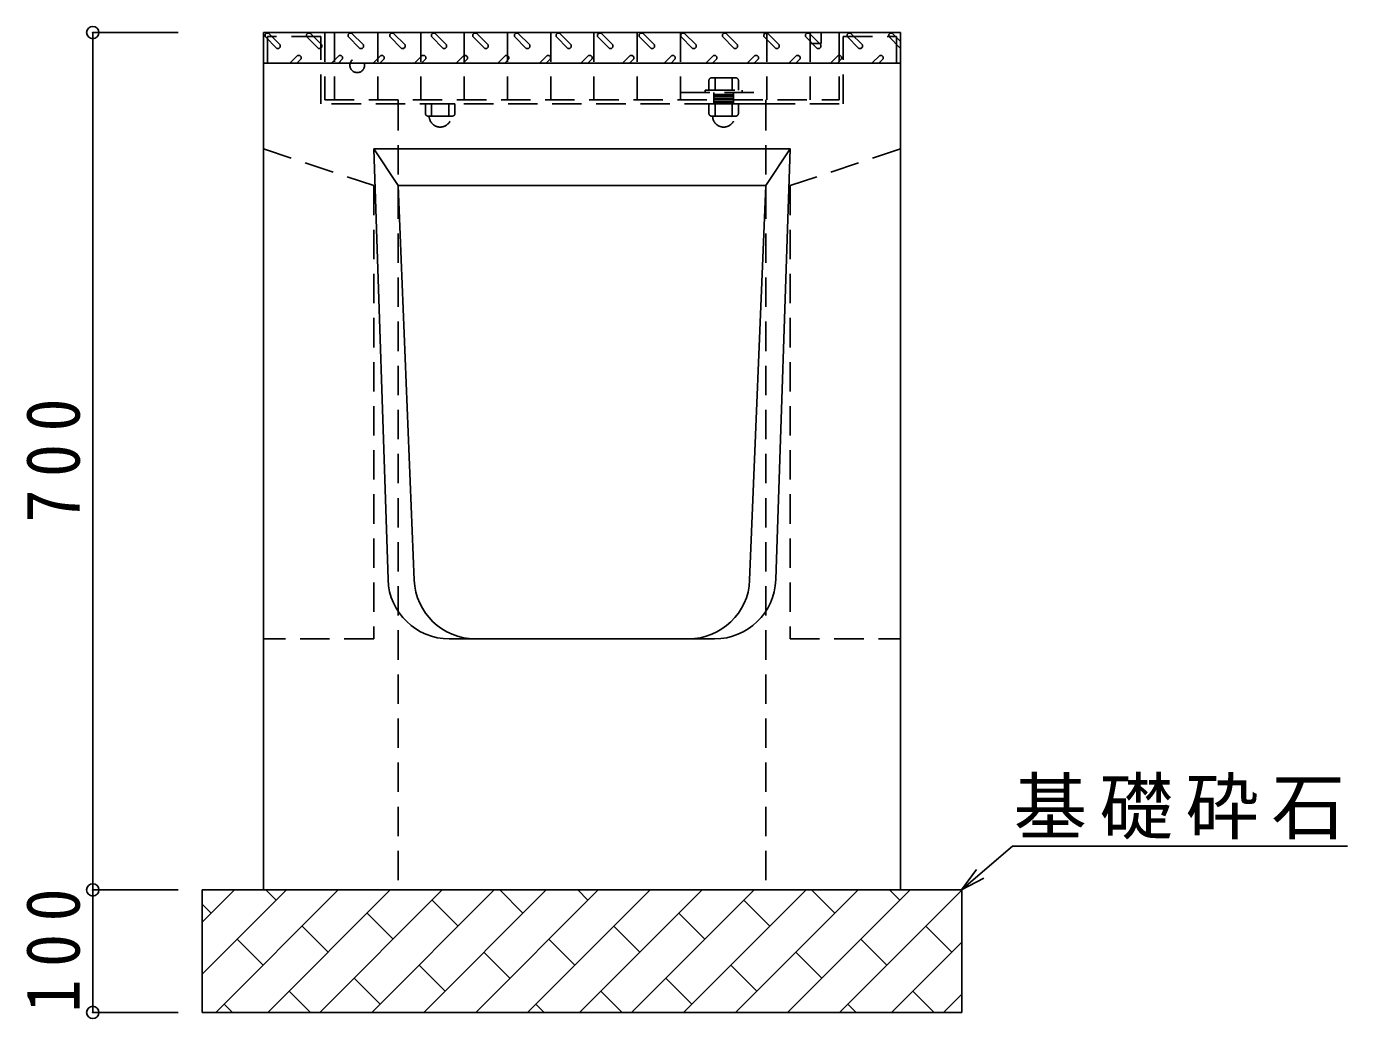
# Model space of a CAD drawing. Units: millimetres at full size, sheet at 1:20; details may follow other scales. Extents: x -575 to 740, y -780 to 1203.
# Drawn here: x -575 to 503, y -780 to 30 of the extents above; entities that cross this region are included whole.
import ezdxf

# ---------------------------------------------------------------- set-up
doc = ezdxf.new("R2010")
doc.units = ezdxf.units.MM
doc.header["$LTSCALE"] = 20
doc.header["$PDMODE"] = 32
doc.header["$PDSIZE"] = 10
doc.linetypes.add('DASHED1', pattern=[1.8, 1.2, -0.6])
for name, color, linetype in [('0-1', 7, 'Continuous'), ('0-3', 7, 'Continuous'), ('0-4', 2, 'DASHED1'), ('0-5', 3, 'Continuous')]:
    doc.layers.add(name, color=color, linetype=linetype)
doc.styles.add('ＭＳ ゴシック', font='')
doc.styles.get('ＭＳ ゴシック').set_extended_font_data('MS Gothic')

msp = doc.modelspace()

# ---------------------------------------------------------------- linework, layer by layer
at = {"layer": '0-1'}
for p, q in [((-381.58, -675), (-381.58, 25)), ((138.42, 25), (138.42, -675)), ((-279.85, -421.67), (-291.58, -70)), ((36.7, -421.67), (48.42, -70)), ((-271.58, -100), (-258.5, -422)), ((15.34, -422), (28.42, -100)), ((-229.88, -470), (-96.58, -470)), ((-13.27, -470), (-96.58, -470)), ((-431.58, -775), (-431.58, -675)), ((-431.58, -675), (188.42, -675)), ((-431.58, -743.71), (-362.87, -675)), ((-431.58, -701.28), (-405.29, -675)), ((-420.44, -775), (-320.44, -675)), ((-371.23, -683.36), (-379.59, -675)), ((-378.02, -775), (-278.02, -675)), ((-335.59, -775), (-235.59, -675)), ((-293.16, -775), (-193.16, -675)), ((-250.74, -775), (-150.74, -675)), ((-208.31, -775), (-108.31, -675)), ((-169.71, -693.97), (-188.68, -675)), ((-165.88, -775), (-65.88, -675)), ((-116.67, -683.36), (-125.04, -675)), ((-123.46, -775), (-23.46, -675)), ((-81.03, -775), (18.97, -675)), ((-38.6, -775), (61.4, -675)), ((3.82, -775), (103.82, -675)), ((46.25, -775), (146.25, -675)), ((84.85, -693.97), (65.88, -675)), ((88.68, -775), (188.42, -675.25)), ((137.89, -683.36), (129.52, -675)), ((188.42, -675), (188.42, -775)), ((-424.26, -693.97), (-431.58, -686.66)), ((-222.74, -704.58), (-243.95, -683.36)), ((31.82, -704.58), (10.61, -683.36)), ((-275.77, -715.18), (-296.98, -693.97)), ((-21.21, -715.18), (-42.43, -693.97)), ((-328.8, -725.79), (-350.02, -704.58)), ((-74.25, -725.79), (-95.46, -704.58)), ((180.31, -725.79), (159.1, -704.58)), ((-381.84, -736.4), (-403.05, -715.18)), ((-127.28, -736.4), (-148.49, -715.18)), ((127.28, -736.4), (106.07, -715.18)), ((131.1, -775), (188.42, -717.68)), ((-180.31, -747), (-201.53, -725.79)), ((74.25, -747), (53.03, -725.79)), ((-233.35, -757.61), (-254.56, -736.4)), ((21.21, -757.61), (0, -736.4)), ((-286.38, -768.22), (-307.59, -747)), ((-31.82, -768.22), (-53.03, -747)), ((-343.23, -775), (-360.62, -757.61)), ((-88.68, -775), (-106.07, -757.61)), ((165.88, -775), (148.49, -757.61)), ((173.53, -775), (188.42, -760.1)), ((-431.58, -775), (188.42, -775)), ((-406.87, -775), (-413.66, -768.22)), ((-152.31, -775), (-159.1, -768.22)), ((102.24, -775), (95.46, -768.22))]:
    msp.add_line(p, q, dxfattribs=at)
at = {"layer": '0-1', "linetype": 'DASHED1'}
for p, q in [((-271.58, -31), (-271.58, -675)), ((28.42, -31), (28.42, -675)), ((-381.58, -70), (-291.58, -100)), ((138.42, -70), (48.42, -100)), ((48.42, -100), (48.42, -470)), ((48.42, -470), (138.42, -470))]:
    msp.add_line(p, q, dxfattribs=at)
at = {"layer": '0-1'}
for points in [[(-291.58, -70), (48.42, -70), (28.42, -100)], [(-291.58, -70), (-271.58, -100), (28.42, -100)]]:
    msp.add_lwpolyline(points, dxfattribs=at)
at = {"layer": '0-1', "linetype": 'DASHED1'}
msp.add_lwpolyline([(-291.58, -100), (-291.58, -470), (-381.58, -470)], dxfattribs=at)
at = {"layer": '0-1'}
for centre, start, end in [((-229.88, -420), 181.90915, 270), ((-208.54, -420), 182.2906, 270), ((-34.62, -420), 270, 357.70938), ((-13.27, -420), 270, 358.09085)]:
    msp.add_arc(centre, 50, start, end, dxfattribs=at)
at = {"layer": '0-3'}
for p, q in [((-520.88, -675), (-520.88, 25)), ((-520.88, 25), (-451.19, 25)), ((229.96, -639.27), (503.42, -639.27)), ((188.15, -674.95), (200.62, -658.3)), ((-520.88, -775), (-520.88, -675)), ((-520.88, -675), (-451.19, -675)), ((-520.88, -675), (-451.19, -675)), ((-520.88, -775), (-451.19, -775))]:
    msp.add_line(p, q, dxfattribs=at)
msp.add_lwpolyline([(229.96, -639.27), (188.15, -674.95), (206.55, -665.26)], dxfattribs=at)
for p in [(-520.88, 25), (-520.88, -675), (-520.88, -775)]:
    msp.add_point(p, dxfattribs=at)
at = {"layer": '0-4'}
for p, q in [((-323.58, 25), (-323.58, -30)), ((-288.28, 25), (-288.28, -30)), ((-252.98, 25), (-252.98, -30)), ((-217.68, 25), (-217.68, -30)), ((-182.38, 25), (-182.38, -30)), ((-147.08, 25), (-147.08, -30)), ((-111.78, 25), (-111.78, -30)), ((-76.48, 25), (-76.48, -30)), ((-41.18, 25), (-41.18, -30)), ((29.42, 25), (29.42, -30)), ((64.72, 25), (64.72, -30)), ((64.72, 16), (73.72, 16)), ((-17.88, -14), (-17.88, -22)), ((4.12, -12), (-15.88, -12)), ((-12.88, -12), (-12.88, -22)), ((1.12, -12), (1.12, -22)), ((6.12, -14), (6.12, -22)), ((-41.18, -24), (29.42, -24)), ((-20.88, -22), (9.12, -22)), ((-20.88, -22), (-20.88, -24)), ((-13.88, -24), (-13.88, -33.2)), ((2.12, -24), (2.12, -33.2)), ((9.12, -22), (9.12, -24))]:
    msp.add_line(p, q, dxfattribs=at)
at = {"layer": '0-4', "color": 3}
for p, q in [((-13.88, -31.5), (2.12, -31.5)), ((-249.28, -41.2), (-249.28, -33.2)), ((-249.28, -33.2), (-225.28, -33.2)), ((-244.28, -43.2), (-244.28, -33.2)), ((-230.28, -43.2), (-230.28, -33.2)), ((-225.28, -41.2), (-225.28, -33.2)), ((-17.88, -41.2), (-17.88, -33.2)), ((6.12, -33.2), (-17.88, -33.2)), ((-13.88, -33), (2.12, -33)), ((-12.88, -43.2), (-12.88, -33.2)), ((1.12, -43.2), (1.12, -33.2)), ((6.12, -41.2), (6.12, -33.2)), ((-247.28, -43.2), (-227.28, -43.2)), ((4.12, -43.2), (-15.88, -43.2))]:
    msp.add_line(p, q, dxfattribs=at)
at = {"layer": '0-4'}
msp.add_lwpolyline([(-323.58, 25), (73.72, 25), (73.72, 16)], dxfattribs=at)
msp.add_circle((-305.02, -1.7), 6, dxfattribs=at)
for centre, start, end in [((-15.88, -14), 90, 180), ((4.12, -14), 0, 90)]:
    msp.add_arc(centre, 2, start, end, dxfattribs=at)
at = {"layer": '0-4', "color": 3}
for centre, radius, start, end in [((-247.28, -41.2), 2, 180, 270), ((-227.28, -41.2), 2, 270, 0), ((-15.88, -41.2), 2, 180, 270), ((4.12, -41.2), 2, 270, 0), ((-237.28, -43.2), 9, 180, 0), ((-5.88, -43.2), 9, 180, 0)]:
    msp.add_arc(centre, radius, start, end, dxfattribs=at)
at = {"layer": '0-5'}
for p, q in [((-381.58, 0), (-381.58, 25)), ((-381.58, 25), (138.42, 25)), ((-370.66, 12.02), (-380.28, 21.64)), ((-377.45, 24.47), (-379.15, 24.47)), ((-367.83, 14.85), (-377.45, 24.47)), ((-336.72, 12.02), (-346.34, 21.64)), ((-343.51, 24.47), (-345.2, 24.47)), ((-333.89, 14.85), (-343.51, 24.47)), ((-302.78, 12.02), (-312.4, 21.64)), ((-309.57, 24.47), (-311.26, 24.47)), ((-299.95, 14.85), (-309.57, 24.47)), ((-268.84, 12.02), (-278.45, 21.64)), ((-275.63, 24.47), (-277.32, 24.47)), ((-266.01, 14.85), (-275.63, 24.47)), ((-234.9, 12.02), (-244.51, 21.64)), ((-241.68, 24.47), (-243.38, 24.47)), ((-232.07, 14.85), (-241.68, 24.47)), ((-200.96, 12.02), (-210.57, 21.64)), ((-207.74, 24.47), (-209.44, 24.47)), ((-198.13, 14.85), (-207.74, 24.47)), ((-167.01, 12.02), (-176.63, 21.64)), ((-173.8, 24.47), (-175.5, 24.47)), ((-164.19, 14.85), (-173.8, 24.47)), ((-133.07, 12.02), (-142.69, 21.64)), ((-139.86, 24.47), (-141.56, 24.47)), ((-130.24, 14.85), (-139.86, 24.47)), ((-99.13, 12.02), (-108.75, 21.64)), ((-105.92, 24.47), (-107.62, 24.47)), ((-96.3, 14.85), (-105.92, 24.47)), ((-65.19, 12.02), (-74.81, 21.64)), ((-71.98, 24.47), (-73.68, 24.47)), ((-62.36, 14.85), (-71.98, 24.47)), ((-31.25, 12.02), (-40.87, 21.64)), ((-38.04, 24.47), (-39.73, 24.47)), ((-28.42, 14.85), (-38.04, 24.47)), ((2.69, 12.02), (-6.92, 21.64)), ((-4.1, 24.47), (-5.79, 24.47)), ((5.52, 14.85), (-4.1, 24.47)), ((36.63, 12.02), (27.02, 21.64)), ((29.84, 24.47), (28.15, 24.47)), ((39.46, 14.85), (29.84, 24.47)), ((70.57, 12.02), (60.96, 21.64)), ((63.79, 24.47), (62.09, 24.47)), ((73.4, 14.85), (63.79, 24.47)), ((96.03, 24.47), (94.9, 23.34)), ((94.9, 23.34), (94.9, 21.64)), ((104.52, 12.02), (94.9, 21.64)), ((97.73, 24.47), (96.03, 24.47)), ((107.34, 14.85), (97.73, 24.47)), ((138.46, 12.02), (128.84, 21.64)), ((138.48, 17.65), (131.67, 24.47)), ((138.42, 0), (138.42, 25)), ((-368.96, 12.02), (-370.66, 12.02)), ((-335.02, 12.02), (-336.72, 12.02)), ((-301.08, 12.02), (-302.78, 12.02)), ((-267.14, 12.02), (-268.84, 12.02)), ((-233.2, 12.02), (-234.9, 12.02)), ((-199.26, 12.02), (-200.96, 12.02)), ((-165.32, 12.02), (-167.01, 12.02)), ((-131.38, 12.02), (-133.07, 12.02)), ((-97.43, 12.02), (-99.13, 12.02)), ((-63.49, 12.02), (-65.19, 12.02)), ((-29.55, 12.02), (-31.25, 12.02)), ((4.39, 12.02), (2.69, 12.02)), ((38.33, 12.02), (36.63, 12.02)), ((72.27, 12.02), (70.57, 12.02)), ((106.21, 12.02), (104.52, 12.02)), ((-381.58, 0), (138.42, 0)), ((-359.98, 0), (-353.69, 6.29)), ((-354.32, 0), (-350.86, 3.46)), ((-351.99, 6.29), (-353.69, 6.29)), ((-350.86, 5.16), (-351.99, 6.29)), ((-350.86, 3.46), (-350.86, 5.16)), ((-326.04, 0), (-319.75, 6.29)), ((-320.38, 0), (-316.92, 3.46)), ((-318.05, 6.29), (-319.75, 6.29)), ((-316.92, 5.16), (-318.05, 6.29)), ((-316.92, 3.46), (-316.92, 5.16)), ((-292.1, 0), (-285.81, 6.29)), ((-286.44, 0), (-282.98, 3.46)), ((-284.11, 6.29), (-285.81, 6.29)), ((-282.98, 5.16), (-284.11, 6.29)), ((-282.98, 3.46), (-282.98, 5.16)), ((-258.16, 0), (-251.87, 6.29)), ((-252.5, 0), (-249.04, 3.46)), ((-250.17, 6.29), (-251.87, 6.29)), ((-249.04, 5.16), (-250.17, 6.29)), ((-249.04, 3.46), (-249.04, 5.16)), ((-224.21, 0), (-217.93, 6.29)), ((-218.56, 0), (-215.1, 3.46)), ((-216.23, 6.29), (-217.93, 6.29)), ((-215.1, 5.16), (-216.23, 6.29)), ((-215.1, 3.46), (-215.1, 5.16)), ((-190.27, 0), (-183.98, 6.29)), ((-184.62, 0), (-181.16, 3.46)), ((-182.29, 6.29), (-183.98, 6.29)), ((-181.16, 5.16), (-182.29, 6.29)), ((-181.16, 3.46), (-181.16, 5.16)), ((-156.33, 0), (-150.04, 6.29)), ((-150.68, 0), (-147.21, 3.46)), ((-148.35, 6.29), (-150.04, 6.29)), ((-147.21, 5.16), (-148.35, 6.29)), ((-147.21, 3.46), (-147.21, 5.16)), ((-122.39, 0), (-116.1, 6.29)), ((-116.73, 0), (-113.27, 3.46)), ((-114.41, 6.29), (-116.1, 6.29)), ((-113.27, 5.16), (-114.41, 6.29)), ((-113.27, 3.46), (-113.27, 5.16)), ((-88.45, 0), (-82.16, 6.29)), ((-82.79, 0), (-79.33, 3.46)), ((-80.46, 6.29), (-82.16, 6.29)), ((-79.33, 5.16), (-80.46, 6.29)), ((-79.33, 3.46), (-79.33, 5.16)), ((-54.51, 0), (-48.22, 6.29)), ((-48.85, 0), (-45.39, 3.46)), ((-46.52, 6.29), (-48.22, 6.29)), ((-45.39, 5.16), (-46.52, 6.29)), ((-45.39, 3.46), (-45.39, 5.16)), ((-20.57, 0), (-14.28, 6.29)), ((-14.91, 0), (-11.45, 3.46)), ((-12.58, 6.29), (-14.28, 6.29)), ((-11.45, 5.16), (-12.58, 6.29)), ((-11.45, 3.46), (-11.45, 5.16)), ((13.37, 0), (19.66, 6.29)), ((19.03, 0), (22.49, 3.46)), ((21.36, 6.29), (19.66, 6.29)), ((22.49, 5.16), (21.36, 6.29)), ((22.49, 3.46), (22.49, 5.16)), ((47.31, 0), (53.6, 6.29)), ((52.97, 0), (56.43, 3.46)), ((55.3, 6.29), (53.6, 6.29)), ((56.43, 5.16), (55.3, 6.29)), ((56.43, 3.46), (56.43, 5.16)), ((81.26, 0), (87.54, 6.29)), ((86.91, 0), (90.37, 3.46)), ((89.24, 6.29), (87.54, 6.29)), ((90.37, 5.16), (89.24, 6.29)), ((90.37, 3.46), (90.37, 5.16)), ((115.2, 0), (121.49, 6.29)), ((120.85, 0), (124.31, 3.46)), ((123.18, 6.29), (121.49, 6.29)), ((124.31, 5.16), (123.18, 6.29)), ((124.31, 3.46), (124.31, 5.16))]:
    msp.add_line(p, q, dxfattribs=at)
at = {"layer": '0-5', "linetype": 'DASHED1'}
for p, q in [((-381.58, 0), (-381.58, 25)), ((-378.38, 21.8), (-378.38, 0)), ((135.22, 21.8), (135.22, 0)), ((138.42, 0), (138.42, 25)), ((-381.58, 0), (-378.38, 0)), ((138.42, 0), (135.22, 0)), ((-331.58, -30), (-13.88, -30)), ((-271.58, -30), (-271.58, -33.2)), ((2.12, -30), (88.42, -30)), ((-13.88, -33.2), (-334.78, -33.2)), ((28.42, -33.2), (2.12, -33.2))]:
    msp.add_line(p, q, dxfattribs=at)
at = {"layer": '0-5', "color": 2, "linetype": 'DASHED1'}
for p, q in [((-13.88, -25.5), (2.12, -25.5)), ((-13.88, -27), (2.12, -27)), ((-13.88, -28.5), (2.12, -28.5)), ((-13.88, -30), (2.12, -30))]:
    msp.add_line(p, q, dxfattribs=at)
at = {"layer": '0-5', "linetype": 'DASHED1'}
for points in [[(-381.58, 25), (-331.58, 25), (-331.58, -30)], [(-334.78, -33.2), (-334.78, 21.8), (-378.38, 21.8)], [(28.42, -30), (28.42, -33.2), (91.62, -33.2), (91.62, 21.8), (135.22, 21.8)], [(138.42, 25), (88.42, 25), (88.42, -30)]]:
    msp.add_lwpolyline(points, dxfattribs=at)
at = {"layer": '0-5'}
for points in [[(-379.15, 24.47), (-380.28, 23.34), (-380.28, 21.64)], [(-345.2, 24.47), (-346.34, 23.34), (-346.34, 21.64)], [(-311.26, 24.47), (-312.4, 23.34), (-312.4, 21.64)], [(-277.32, 24.47), (-278.45, 23.34), (-278.45, 21.64)], [(-243.38, 24.47), (-244.51, 23.34), (-244.51, 21.64)], [(-209.44, 24.47), (-210.57, 23.34), (-210.57, 21.64)], [(-175.5, 24.47), (-176.63, 23.34), (-176.63, 21.64)], [(-141.56, 24.47), (-142.69, 23.34), (-142.69, 21.64)], [(-107.62, 24.47), (-108.75, 23.34), (-108.75, 21.64)], [(-73.68, 24.47), (-74.81, 23.34), (-74.81, 21.64)], [(-39.73, 24.47), (-40.87, 23.34), (-40.87, 21.64)], [(-5.79, 24.47), (-6.92, 23.34), (-6.92, 21.64)], [(28.15, 24.47), (27.02, 23.34), (27.02, 21.64)], [(62.09, 24.47), (60.96, 23.34), (60.96, 21.64)], [(131.67, 24.47), (129.97, 24.47), (128.84, 23.34), (128.84, 21.64)], [(-367.83, 14.85), (-367.83, 13.15), (-368.96, 12.02)], [(-333.89, 14.85), (-333.89, 13.15), (-335.02, 12.02)], [(-299.95, 14.85), (-299.95, 13.15), (-301.08, 12.02)], [(-266.01, 14.85), (-266.01, 13.15), (-267.14, 12.02)], [(-232.07, 14.85), (-232.07, 13.15), (-233.2, 12.02)], [(-198.13, 14.85), (-198.13, 13.15), (-199.26, 12.02)], [(-164.19, 14.85), (-164.19, 13.15), (-165.32, 12.02)], [(-130.24, 14.85), (-130.24, 13.15), (-131.38, 12.02)], [(-96.3, 14.85), (-96.3, 13.15), (-97.43, 12.02)], [(-62.36, 14.85), (-62.36, 13.15), (-63.49, 12.02)], [(-28.42, 14.85), (-28.42, 13.15), (-29.55, 12.02)], [(5.52, 14.85), (5.52, 13.15), (4.39, 12.02)], [(39.46, 14.85), (39.46, 13.15), (38.33, 12.02)], [(73.4, 14.85), (73.4, 13.15), (72.27, 12.02)], [(107.34, 14.85), (107.34, 13.15), (106.21, 12.02)]]:
    msp.add_lwpolyline(points, dxfattribs=at)

# ---------------------------------------------------------------- texts
at = {"layer": '0-3', "char_height": 43.99, "attachment_point": 7, "rotation": 90, "style": 'ＭＳ ゴシック'}
for s, insert in [('\\T1.38;\\W0.9;700', (-530.88, -375)), ('\\T1.38;\\W0.9;100', (-530.88, -775))]:
    msp.add_mtext(s, dxfattribs=dict(at, insert=insert))
at = {"layer": '0-3', "insert": (230.75, -633.75), "char_height": 43.99, "attachment_point": 7, "style": 'ＭＳ ゴシック'}
msp.add_mtext('\\T1.17;基礎砕石', dxfattribs=at)

doc.saveas('drawing.dxf')
